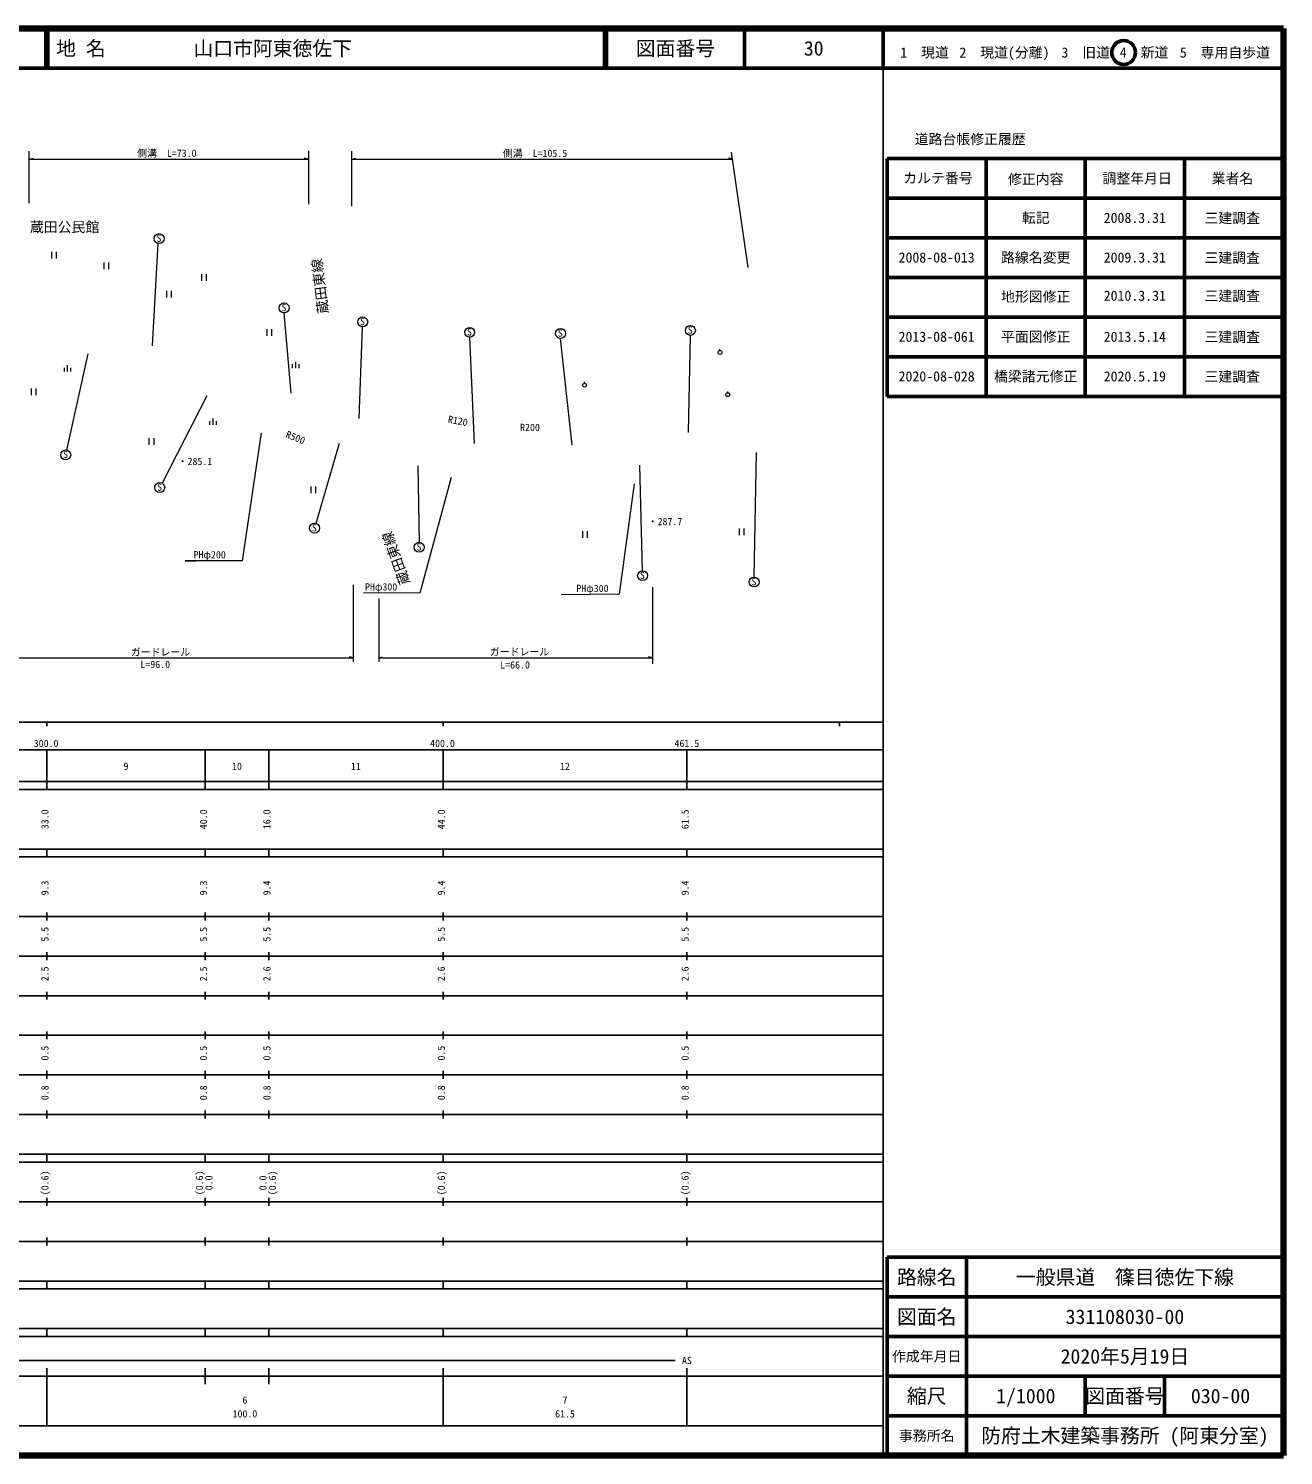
# Model space of a CAD drawing. Units: millimetres on the paper, with parts at other scales. Extents: x 40 to 680, y 20 to 380.
# Drawn here: x 363.4 to 680, y 20 to 380 of the extents above; entities that cross this region are included whole.
import ezdxf
from ezdxf.enums import TextEntityAlignment as Align

# ---------------------------------------------------------------- set-up
doc = ezdxf.new("R2010")
doc.units = ezdxf.units.MM
for name, color, linetype, lineweight in [('M-BGD', 7, 'Continuous', 13), ('M-STR-HTXT', 7, 'Continuous', 13), ('M-TTL', 2, 'Continuous', 140), ('M-TTL-BAND', 7, 'Continuous', 25), ('M-TTL-FRAM', 2, 'Continuous', 50), ('M-TTL-LINE', 7, 'Continuous', 50)]:
    doc.layers.add(name, color=color, linetype=linetype, lineweight=lineweight)
doc.layers.add('M-TTL-TXT', color=7, linetype='Continuous')
doc.styles.add('ＭＳ ゴシック', font='')
doc.styles.get('ＭＳ ゴシック').set_extended_font_data('MS Gothic')

msp = doc.modelspace()

# ---------------------------------------------------------------- linework, layer by layer
at = {"layer": 'M-BGD'}
for p, q in [((394.713, 299.967), (396.113, 325.777)), ((369.201, 323.696), (369.201, 322.006)), ((370.468, 322.006), (370.468, 323.696)), ((382.37, 320.975), (382.37, 319.285)), ((383.637, 319.285), (383.637, 320.975)), ((407.021, 318.036), (407.021, 316.346)), ((408.289, 316.346), (408.289, 318.036)), ((398.205, 313.792), (398.205, 312.102)), ((399.473, 312.102), (399.473, 313.792)), ((429.626, 287.997), (427.878, 308.285)), ((423.51, 304.16), (423.51, 302.47)), ((424.777, 302.47), (424.777, 304.16)), ((446.837, 281.615), (447.696, 304.741)), ((529.876, 278.099), (530.37, 302.587)), ((475.886, 275.273), (474.736, 302.113)), ((500.569, 274.895), (497.649, 301.827)), ((537.846, 298.775), (537.846, 299.1)), ((378.409, 297.914), (373.022, 273.662)), ((430.023, 294.326), (430.023, 295.301)), ((430.836, 294.326), (430.836, 295.951)), ((431.648, 294.326), (431.648, 295.301)), ((372.449, 293.437), (372.449, 294.412)), ((373.262, 293.437), (373.262, 295.062)), ((374.074, 293.437), (374.074, 294.412)), ((364.086, 289.195), (364.086, 287.505)), ((365.353, 287.505), (365.353, 289.195)), ((503.672, 290.504), (503.672, 290.829)), ((539.805, 288.11), (539.805, 288.435)), ((408.376, 287.318), (397.105, 265.304)), ((409.188, 280), (409.188, 280.975)), ((410, 280), (410, 281.625)), ((410.812, 280), (410.812, 280.975)), ((393.798, 276.679), (393.798, 274.989)), ((395.065, 274.989), (395.065, 276.679)), ((441.783, 275.342), (435.902, 255.163)), ((546.982, 272.999), (546.355, 241.624)), ((461.598, 269.689), (461.938, 250.376)), ((517.55, 269.856), (518.219, 243.22)), ((434.611, 264.49), (434.611, 262.8)), ((435.878, 262.8), (435.878, 264.49)), ((503.177, 253.225), (503.177, 251.535)), ((504.444, 251.535), (504.444, 253.225)), ((542.684, 253.878), (542.684, 252.188)), ((543.952, 252.188), (543.952, 253.878))]:
    msp.add_line(p, q, dxfattribs=at)
for centre, radius in [((396.352, 327.004), 1.25), ((427.891, 309.535), 1.25), ((447.718, 305.991), 1.25), ((474.697, 303.363), 1.25), ((497.615, 303.077), 1.25), ((530.386, 303.837), 1.25), ((537.846, 298.288), 0.487), ((503.672, 290.016), 0.487), ((539.805, 287.622), 0.487), ((372.79, 272.434), 1.25), ((396.516, 264.202), 1.25), ((435.569, 253.958), 1.25), ((461.947, 249.126), 1.25), ((518.323, 241.974), 1.25), ((546.459, 240.378), 1.25)]:
    msp.add_circle(centre, radius, dxfattribs=at)
at = {"layer": 'M-STR-HTXT'}
for p, q in [((363.564, 335.968), (363.564, 349.031)), ((363.564, 347.076), (364.564, 347.326)), ((363.564, 347.076), (433.973, 347.076)), ((433.973, 347.076), (432.973, 347.326)), ((434.078, 349.143), (434.078, 335.724)), ((445.008, 335.219), (445.008, 349.054)), ((445.008, 347.054), (446.008, 347.304)), ((445.008, 347.054), (540.98, 347.054)), ((540.98, 347.054), (539.98, 347.304)), ((544.985, 319.733), (540.741, 348.824)), ((445.319, 239.66), (445.319, 220.261)), ((520.834, 239.022), (520.834, 219.691)), ((451.742, 236.231), (451.742, 220.226)), ((351.502, 221.21), (445.319, 221.21)), ((445.319, 221.21), (444.319, 221.46)), ((451.742, 221.276), (452.742, 221.526)), ((451.742, 221.276), (520.834, 221.276)), ((520.834, 221.276), (519.834, 221.526))]:
    msp.add_line(p, q, dxfattribs=at)
for points in [[(422.093, 277.995), (417.288, 245.723), (402.922, 245.723), (405.607, 245.723)], [(470.018, 266.735), (462.111, 237.53), (447.89, 237.627)], [(516.209, 265.162), (512.423, 237.338), (497.767, 237.144)]]:
    msp.add_lwpolyline(points, dxfattribs=at)
at = {"layer": 'M-TTL'}
for p, q in [((680, 380), (40, 380)), ((680, 20), (680, 380)), ((40, 20), (680, 20))]:
    msp.add_line(p, q, dxfattribs=at)
at = {"layer": 'M-TTL-BAND'}
for p, q in [((579, 20), (579, 370)), ((40, 205), (579, 205)), ((368, 205), (368, 204)), ((468, 205), (468, 204)), ((568, 205), (568, 204)), ((68, 198), (579, 198)), ((368, 188), (368, 198)), ((408, 188), (408, 198)), ((424, 188), (424, 198)), ((468, 188), (468, 198)), ((529.5, 188), (529.5, 198)), ((40, 190), (579, 190)), ((40, 188), (579, 188)), ((40, 173), (579, 173)), ((368, 171), (368, 173)), ((408, 171), (408, 173)), ((424, 171), (424, 173)), ((468, 171), (468, 173)), ((529.5, 171), (529.5, 173)), ((40, 171), (579, 171)), ((40, 156), (579, 156)), ((368, 155), (368, 157)), ((408, 155), (408, 157)), ((424, 155), (424, 157)), ((468, 155), (468, 157)), ((529.5, 155), (529.5, 157)), ((46, 146), (579, 146)), ((368, 145), (368, 147)), ((408, 145), (408, 147)), ((424, 145), (424, 147)), ((468, 145), (468, 147)), ((529.5, 145), (529.5, 147)), ((368, 135), (368, 137)), ((408, 135), (408, 137)), ((424, 135), (424, 137)), ((468, 135), (468, 137)), ((529.5, 135), (529.5, 137)), ((52, 136), (579, 136)), ((46, 126), (579, 126)), ((368, 125), (368, 127)), ((408, 125), (408, 127)), ((424, 125), (424, 127)), ((468, 125), (468, 127)), ((529.5, 125), (529.5, 127)), ((52, 116), (579, 116)), ((368, 115), (368, 117)), ((408, 115), (408, 117)), ((424, 115), (424, 117)), ((468, 115), (468, 117)), ((529.5, 115), (529.5, 117)), ((46, 106), (579, 106)), ((368, 105), (368, 107)), ((408, 105), (408, 107)), ((424, 105), (424, 107)), ((468, 105), (468, 107)), ((529.5, 105), (529.5, 107)), ((40, 96), (579, 96)), ((40, 94), (579, 94)), ((368, 94), (368, 96)), ((408, 94), (408, 96)), ((424, 94), (424, 96)), ((468, 94), (468, 96)), ((529.5, 94), (529.5, 96)), ((49, 84), (579, 84)), ((368, 83), (368, 85)), ((408, 83), (408, 85)), ((424, 83), (424, 85)), ((468, 83), (468, 85)), ((529.5, 83), (529.5, 85)), ((40, 74), (579, 74)), ((368, 73), (368, 75)), ((408, 73), (408, 75)), ((424, 73), (424, 75)), ((468, 73), (468, 75)), ((529.5, 73), (529.5, 75)), ((40, 64), (579, 64)), ((40, 62), (579, 62)), ((368, 62), (368, 64)), ((408, 62), (408, 64)), ((424, 62), (424, 64)), ((468, 62), (468, 64)), ((529.5, 62), (529.5, 64)), ((40, 52), (579, 52)), ((368, 50), (368, 52)), ((408, 50), (408, 52)), ((424, 50), (424, 52)), ((468, 50), (468, 52)), ((529.5, 50), (529.5, 52)), ((40, 50), (579, 50)), ((71, 44), (526.5, 44)), ((40, 40), (579, 40)), ((368, 27.5), (368, 42)), ((408, 38), (408, 42)), ((424, 38), (424, 42)), ((468, 27.5), (468, 42)), ((529.5, 27.5), (529.5, 42)), ((68, 27.5), (579, 27.5))]:
    msp.add_line(p, q, dxfattribs=at)
at = {"layer": 'M-TTL-FRAM'}
for p, q in [((580, 347.197), (580, 287.197)), ((580, 347.197), (680, 347.197)), ((580, 287.197), (680, 287.197)), ((680, 70), (580, 70)), ((580, 70), (580, 20))]:
    msp.add_line(p, q, dxfattribs=at)
at = {"layer": 'M-TTL-LINE'}
for p, q in [((367.75, 380), (367.75, 370)), ((368.25, 380), (368.25, 370)), ((508.747, 380), (508.747, 370)), ((509.247, 380), (509.247, 370)), ((543.997, 380), (543.997, 370)), ((579, 380), (579, 370)), ((40, 370), (680, 370)), ((605, 347.197), (605, 287.197)), ((630, 347.197), (630, 287.197)), ((655, 347.197), (655, 287.197)), ((580, 337.197), (680, 337.197)), ((580, 327.197), (680, 327.197)), ((580, 317.197), (680, 317.197)), ((580, 307.197), (680, 307.197)), ((580, 297.197), (680, 297.197)), ((600, 70), (600, 20)), ((680, 60), (580, 60)), ((680, 50), (580, 50)), ((680, 40), (580, 40)), ((630, 40), (630, 30)), ((650, 40), (650, 30)), ((680, 30), (580, 30))]:
    msp.add_line(p, q, dxfattribs=at)
msp.add_circle((639.679, 373.958), 3, dxfattribs=at)

# ---------------------------------------------------------------- texts
at = {"layer": 'M-BGD', "style": 'ＭＳ ゴシック'}
for s, height, p in [('蔵田公民館', 2.566, (363.757, 327.871)), ('S', 1.833, (395.673, 325.63)), ('S', 1.833, (427.213, 308.162)), ('S', 1.833, (447.039, 304.617)), ('S', 1.833, (474.018, 301.989)), ('S', 1.833, (496.937, 301.703)), ('S', 1.833, (529.707, 302.463)), ('R200', 1.833, (487.423, 277.896)), ('S', 1.833, (372.112, 271.06)), ('・285.1', 1.833, (401.024, 269.324)), ('S', 1.833, (395.837, 262.828)), ('・287.7', 1.833, (519.612, 254.153)), ('S', 1.833, (434.891, 252.584)), ('S', 1.833, (461.268, 247.753)), ('S', 1.833, (517.644, 240.601)), ('S', 1.833, (545.78, 239.005))]:
    msp.add_text(s, height=height, dxfattribs=at).set_placement(p, align=Align.BOTTOM_LEFT)
for s, height, rotation, p in [('蔵田東線', 2.566, 97.155, (439.832, 308.263)), ('R120', 1.833, 349.327, (469.008, 280.049)), ('R500', 1.833, 338.377, (427.913, 276.385)), ('蔵田東線', 2.566, 109.858, (460.411, 240.462))]:
    msp.add_text(s, height=height, rotation=rotation, dxfattribs=at).set_placement(p, align=Align.BOTTOM_LEFT)
at = {"layer": 'M-STR-HTXT', "style": 'ＭＳ ゴシック'}
for s, p in [('側溝\u3000L=73.0', (390.808, 347.076)), ('側溝\u3000L=105.5', (483.082, 347.054)), ('PHφ200', (405.052, 245.782)), ('PHφ300', (448.304, 237.667)), ('PHφ300', (501.612, 237.289)), ('ガードレール', (389.209, 221.21)), ('ガードレール', (479.783, 221.276)), ('L=96.0', (391.642, 218.116)), ('L=66.0', (482.416, 217.983))]:
    msp.add_text(s, height=1.833, dxfattribs=at).set_placement(p, align=Align.BOTTOM_LEFT)
at = {"layer": 'M-TTL-BAND', "style": 'ＭＳ ゴシック'}
for s, p in [('300.0', (367.844, 198.195)), ('400.0', (467.844, 198.195)), ('461.5', (529.5, 198.195)), ('9', (388, 192.405)), ('10', (416, 192.405)), ('11', (446, 192.405)), ('12', (498.75, 192.405)), ('AS', (529.5, 42.5)), ('6', (418, 32.523)), ('7', (498.75, 32.523)), ('100.0', (418, 29.033)), ('61.5', (498.75, 29.033))]:
    msp.add_text(s, height=1.833, dxfattribs=at).set_placement(p, align=Align.BOTTOM_CENTER)
for s, p in [('33.0', (369, 180.5)), ('40.0', (409, 180.5)), ('16.0', (425, 180.5)), ('44.0', (469, 180.5)), ('61.5', (530.5, 180.5)), ('9.3', (369, 163.174)), ('9.3', (409, 163.174)), ('9.4', (425, 163.174)), ('9.4', (469, 163.174)), ('9.4', (530.5, 163.174)), ('5.5', (369, 151.5)), ('5.5', (409, 151.5)), ('5.5', (425, 151.5)), ('5.5', (469, 151.5)), ('5.5', (530.5, 151.5)), ('2.5', (369, 141.5)), ('2.5', (409, 141.5)), ('2.6', (425, 141.5)), ('2.6', (469, 141.5)), ('2.6', (530.5, 141.5)), ('0.5', (369, 121.5)), ('0.5', (409, 121.5)), ('0.5', (425, 121.5)), ('0.5', (469, 121.5)), ('0.5', (530.5, 121.5)), ('0.8', (369, 111.5)), ('0.8', (409, 111.5)), ('0.8', (425, 111.5)), ('0.8', (469, 111.5)), ('0.8', (530.5, 111.5)), ('(0.6)', (369, 88.764)), ('(0.6)', (408, 88.764)), ('0.0', (410.37, 88.764)), ('0.0', (424, 88.764)), ('(0.6)', (426.37, 88.764)), ('(0.6)', (469, 88.764)), ('(0.6)', (530.5, 88.764))]:
    msp.add_text(s, height=1.833, rotation=90, dxfattribs=at).set_placement(p, align=Align.BOTTOM_CENTER)
at = {"layer": 'M-TTL-TXT', "style": 'ＭＳ ゴシック'}
for s, p in [('地 名', (370.38, 375)), ('山口市阿東徳佐下', (405.024, 375))]:
    msp.add_text(s, height=3.666, dxfattribs=at).set_placement(p, align=Align.MIDDLE_LEFT)
for s, height, p in [('図面番号', 3.666, (526.622, 375)), ('30', 3.666, (561.497, 375)), ('1\u3000現道', 2.566, (589.448, 373.958)), ('2\u3000現道(分離)', 2.566, (609.619, 373.958)), ('3\u3000旧道', 2.566, (630.121, 373.958)), ('4\u3000新道', 2.566, (644.824, 373.958)), ('5\u3000専用自歩道', 2.566, (665.228, 373.958)), ('道路台帳修正履歴', 2.566, (600.968, 352.113)), ('カルテ番号', 2.566, (592.839, 342.277)), ('修正内容', 2.566, (617.509, 342.023)), ('調整年月日', 2.566, (643.089, 342.197)), ('業者名', 2.566, (667.134, 342.197)), ('転記', 2.566, (617.5, 332.245)), ('2008.3.31', 2.566, (642.5, 332.245)), ('三建調査', 2.566, (667.077, 332.189)), ('2008-08-013', 2.566, (592.5, 322.245)), ('路線名変更', 2.566, (617.5, 322.245)), ('2009.3.31', 2.566, (642.5, 322.245)), ('三建調査', 2.566, (667.077, 322.189)), ('地形図修正', 2.566, (617.5, 312.367)), ('2010.3.31', 2.566, (642.5, 312.6)), ('三建調査', 2.566, (667.077, 312.543)), ('2013-08-061', 2.566, (592.5, 302.245)), ('平面図修正', 2.566, (617.5, 302.245)), ('2013.5.14', 2.566, (642.5, 302.245)), ('三建調査', 2.566, (667.077, 302.189)), ('2020-08-028', 2.566, (592.5, 292.245)), ('橋梁諸元修正', 2.566, (617.5, 292.245)), ('2020.5.19', 2.566, (642.5, 292.245)), ('三建調査', 2.566, (667.077, 292.189)), ('路線名', 3.666, (590, 65)), ('路線名', 3.666, (590, 65)), ('一般県道\u3000篠目徳佐下線', 3.666, (640, 65)), ('図面名', 3.666, (590, 55)), ('図面名', 3.666, (590, 55)), ('331108030-00', 3.666, (640, 55)), ('2020年5月19日', 3.666, (640, 45)), ('作成年月日', 2.566, (590, 45)), ('作成年月日', 2.566, (590, 45)), ('縮尺', 3.666, (590, 35)), ('縮尺', 3.666, (590, 35)), ('1/1000', 3.666, (615, 35)), ('図面番号', 3.666, (640, 35)), ('図面番号', 3.666, (640, 35)), ('030-00', 3.666, (664.125, 35)), ('事務所名', 2.566, (590, 25)), ('事務所名', 2.566, (590, 25)), ('防府土木建築事務所 (阿東分室)', 3.666, (640, 25))]:
    msp.add_text(s, height=height, dxfattribs=at).set_placement(p, align=Align.MIDDLE_CENTER)

doc.saveas('drawing.dxf')
